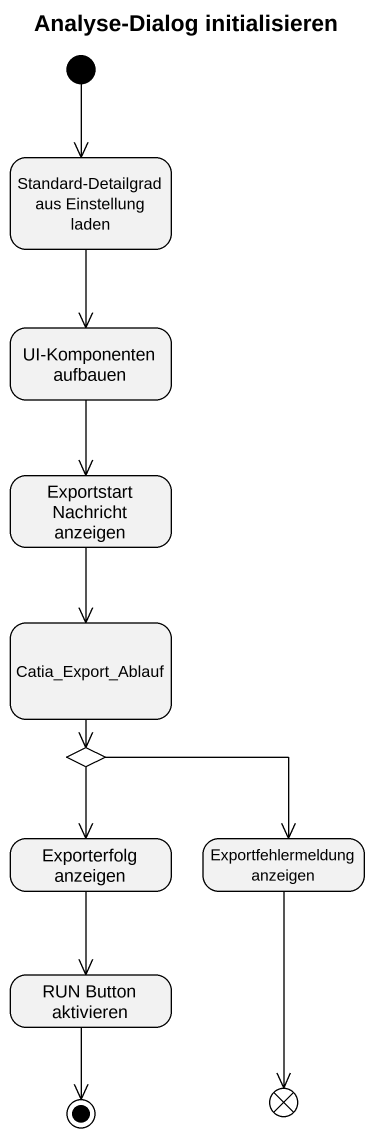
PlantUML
@startuml
title Analyse-Dialog initialisieren
hide empty description
state "Standard-Detailgrad aus Einstellung laden" as Standard_Detailgrad_aus
state "UI-Komponenten aufbauen" as UI_Komponenten_aufbauen
state "Exportstart Nachricht anzeigen" as Exportstart_Nachricht
state Catia_Export_Ablauf
state choice1 <<choice>>
state "Exporterfolg anzeigen" as Exporterfolg_anzeigen
state "Exportfehlermeldung anzeigen" as Exportfehlermeldung_anzeigen
state "RUN Button aktivieren" as RUN_Button_aktivieren
state flowfinal1 <<end>>
[*] --> Standard_Detailgrad_aus
Standard_Detailgrad_aus --> UI_Komponenten_aufbauen
UI_Komponenten_aufbauen --> Exportstart_Nachricht
Exportstart_Nachricht --> Catia_Export_Ablauf
Catia_Export_Ablauf --> choice1
choice1 --> Exporterfolg_anzeigen
choice1 -right-> Exportfehlermeldung_anzeigen
Exporterfolg_anzeigen --> RUN_Button_aktivieren
Exportfehlermeldung_anzeigen --> flowfinal1
RUN_Button_aktivieren --> [*]
@enduml
